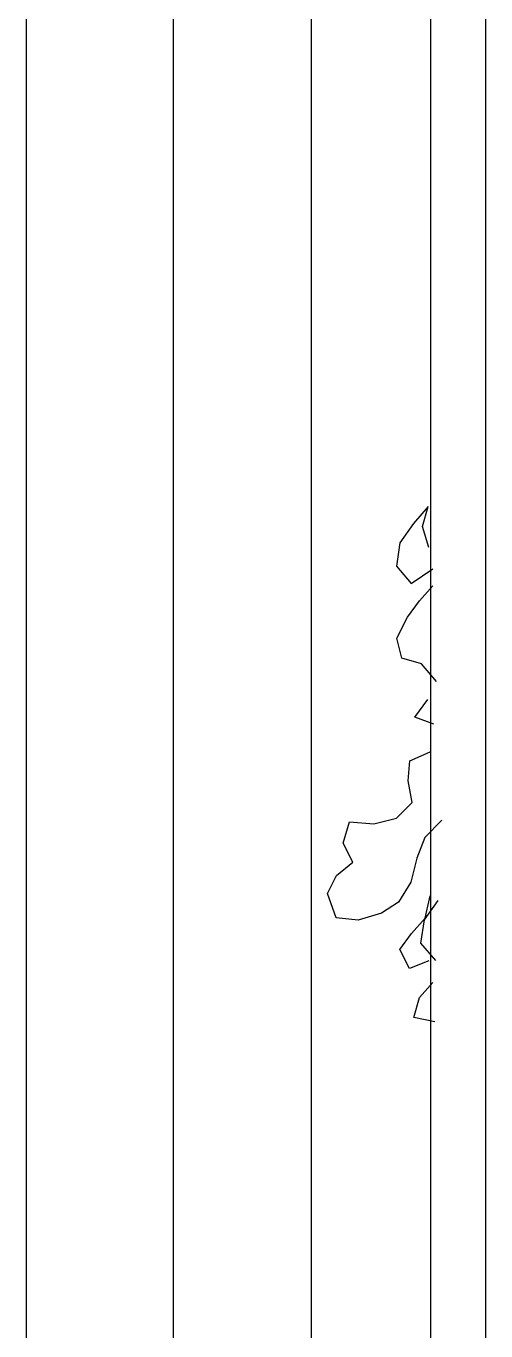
# Model space of a CAD drawing. Header units: millimetres. Extents: x -249630 to 95394, y -188036 to 109963.
# Drawn here: x -87770 to -87613.7, y 81345.6 to 81788.9 of the extents above; entities that cross this region are included whole.
import ezdxf

# ---------------------------------------------------------------- set-up
doc = ezdxf.new("R2010")
doc.units = ezdxf.units.MM
for name, color, linetype in [('04', 4, 'Continuous'), ('AHojas', 86, 'Continuous'), ('Layer11', 30, 'Continuous'), ('Layer2', 8, 'Continuous')]:
    doc.layers.add(name, color=color, linetype=linetype)

msp = doc.modelspace()

# ---------------------------------------------------------------- linework, layer by layer
at = {"layer": '04'}
msp.add_lwpolyline([(-87769.961, 83684.848), (-87769.961, 80997.348)], dxfattribs=at)
at = {"layer": 'AHojas'}
for p, q in [((-87633.388, 81625.641), (-87638.268, 81619.942)), ((-87635.31, 81618.877), (-87633.388, 81625.641)), ((-87638.268, 81619.942), (-87642.94, 81613.397)), ((-87633.108, 81611.784), (-87635.31, 81618.877)), ((-87642.94, 81613.397), (-87644.125, 81605.468)), ((-87644.125, 81605.468), (-87639.064, 81599.531)), ((-87639.064, 81599.531), (-87631.752, 81604.482)), ((-87636.332, 81593.596), (-87631.77, 81598.767)), ((-87640.366, 81588.107), (-87636.332, 81593.596)), ((-87643.981, 81580.924), (-87640.366, 81588.107)), ((-87642.307, 81574.151), (-87643.981, 81580.924)), ((-87635.543, 81572.229), (-87642.307, 81574.151)), ((-87630.482, 81566.292), (-87635.543, 81572.229)), ((-87637.813, 81554.148), (-87633.46, 81560.165)), ((-87631.368, 81551.698), (-87637.813, 81554.148)), ((-87639.545, 81539.345), (-87632.662, 81542.394)), ((-87640.092, 81532.471), (-87639.545, 81539.345)), ((-87638.737, 81525.17), (-87640.092, 81532.471)), ((-87644.146, 81519.79), (-87638.737, 81525.17)), ((-87651.766, 81517.907), (-87644.146, 81519.79)), ((-87628.705, 81519.114), (-87634.433, 81513.206)), ((-87662.255, 81511.271), (-87660.015, 81518.563)), ((-87660.015, 81518.563), (-87651.766, 81517.907)), ((-87658.888, 81504.916), (-87662.255, 81511.271)), ((-87634.433, 81513.206), (-87637.202, 81506.233)), ((-87637.202, 81506.233), (-87639.233, 81498.094)), ((-87664.506, 81500.383), (-87658.888, 81504.916)), ((-87667.484, 81494.256), (-87664.506, 81500.383)), ((-87639.233, 81498.094), (-87643.377, 81491.23)), ((-87664.545, 81485.998), (-87667.484, 81494.256)), ((-87634.401, 81485.811), (-87632.688, 81493.422)), ((-87643.377, 81491.23), (-87649.204, 81487.544)), ((-87630.048, 81491.829), (-87634.72, 81485.283)), ((-87657.143, 81485.132), (-87664.545, 81485.998)), ((-87649.204, 81487.544), (-87657.143, 81485.132)), ((-87638.963, 81480.641), (-87634.401, 81485.811)), ((-87634.72, 81485.283), (-87635.904, 81477.354)), ((-87642.997, 81475.152), (-87638.963, 81480.641)), ((-87639.629, 81468.797), (-87642.997, 81475.152)), ((-87635.904, 81477.354), (-87630.843, 81471.417)), ((-87633.065, 81471.317), (-87639.629, 81468.797)), ((-87636.272, 81458.845), (-87631.709, 81464.016)), ((-87638.194, 81452.081), (-87636.272, 81458.845)), ((-87631.111, 81450.687), (-87638.194, 81452.081))]:
    msp.add_line(p, q, dxfattribs=at)
at = {"layer": 'Layer11'}
msp.add_lwpolyline([(-87632.461, 80901.514), (-87632.461, 81937.462)], dxfattribs=at)
at = {"layer": 'Layer2'}
msp.add_line((-87672.935, 81101.233), (-87672.935, 81863.233), dxfattribs=at)
for points in [[(-87613.711, 80901.514), (-87613.711, 81950.462)], [(-87719.961, 81860.305), (-87719.961, 80985.334)]]:
    msp.add_lwpolyline(points, dxfattribs=at)

doc.saveas('drawing.dxf')
